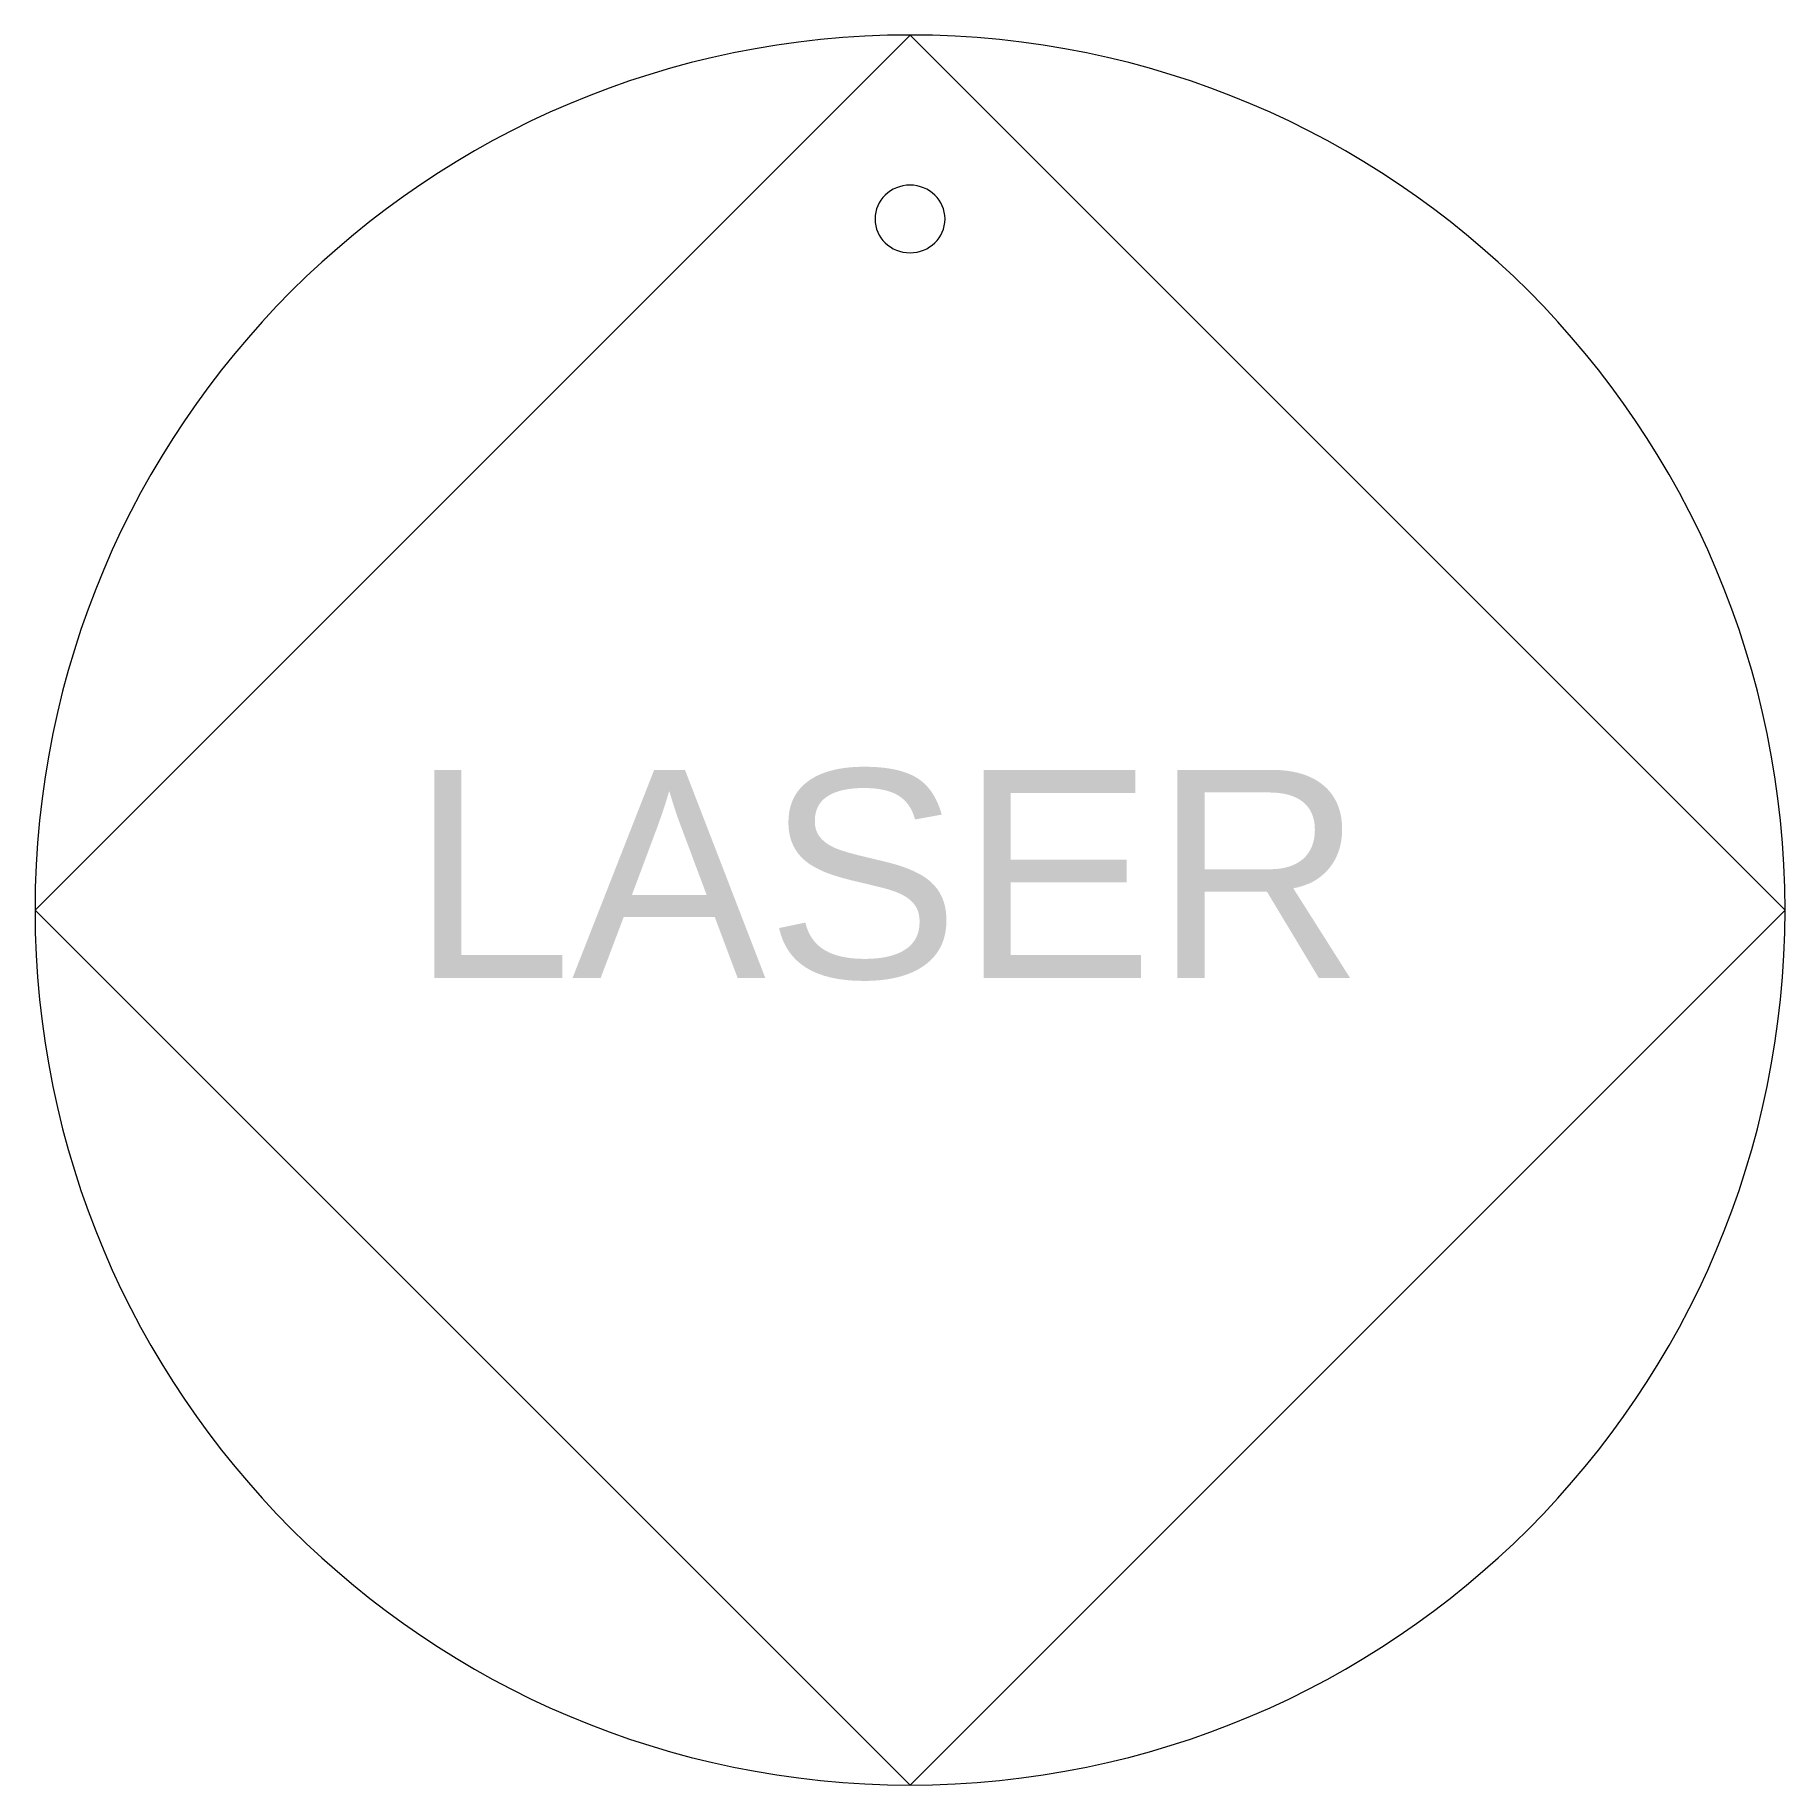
# Model space of a CAD drawing. Header units: millimetres. Extents: x 10 to 60, y -60 to -10.
import ezdxf

# ---------------------------------------------------------------- set-up
doc = ezdxf.new("R2010")
doc.units = ezdxf.units.MM
doc.header["$MEASUREMENT"] = 0
doc.layers.add('Layer 1', color=7, linetype='Continuous')
doc.layers.add('Layer 2', color=7, linetype='Continuous')

msp = doc.modelspace()

# ---------------------------------------------------------------- linework, layer by layer
at = {"layer": 'Layer 1', "color": 1, "lineweight": 9, "true_color": 0xff0000}
msp.add_open_spline([(60, -35), (60, -48.807), (48.807, -60), (35, -60), (21.193, -60), (10, -48.807), (10, -35), (10, -21.193), (21.193, -10), (35, -10), (48.807, -10), (60, -21.193), (60, -35)], degree=3, knots=[0, 0, 0, 0, 1, 1, 1, 2, 2, 2, 3, 3, 3, 4, 4, 4, 4], dxfattribs=at)
at = {"layer": 'Layer 2', "color": 5, "lineweight": 9, "true_color": 0x0000ff}
msp.add_lwpolyline([(35, -60), (10, -35), (35, -10), (60, -35), (35, -60)], dxfattribs=at)
at = {"layer": 'Layer 2', "color": 1, "lineweight": 9, "true_color": 0xff0000}
msp.add_open_spline([(36, -15.256), (36, -15.789), (35.552, -16.222), (35, -16.222), (34.448, -16.222), (34, -15.789), (34, -15.256), (34, -14.723), (34.448, -14.29), (35, -14.29), (35.552, -14.29), (36, -14.723), (36, -15.256)], degree=3, knots=[0, 0, 0, 0, 1, 1, 1, 2, 2, 2, 3, 3, 3, 4, 4, 4, 4], dxfattribs=at)

# ---------------------------------------------------------------- texts
at = {"layer": 'Layer 2', "color": 7, "true_color": 0xffffff, "insert": (20.724, -37.026), "char_height": 5.94562, "attachment_point": 7}
msp.add_mtext('\\fNimbus Sans D OT Regular Extended|b0|i0|c0|p34;\\W1;LASER', dxfattribs=at)

doc.saveas('drawing.dxf')
